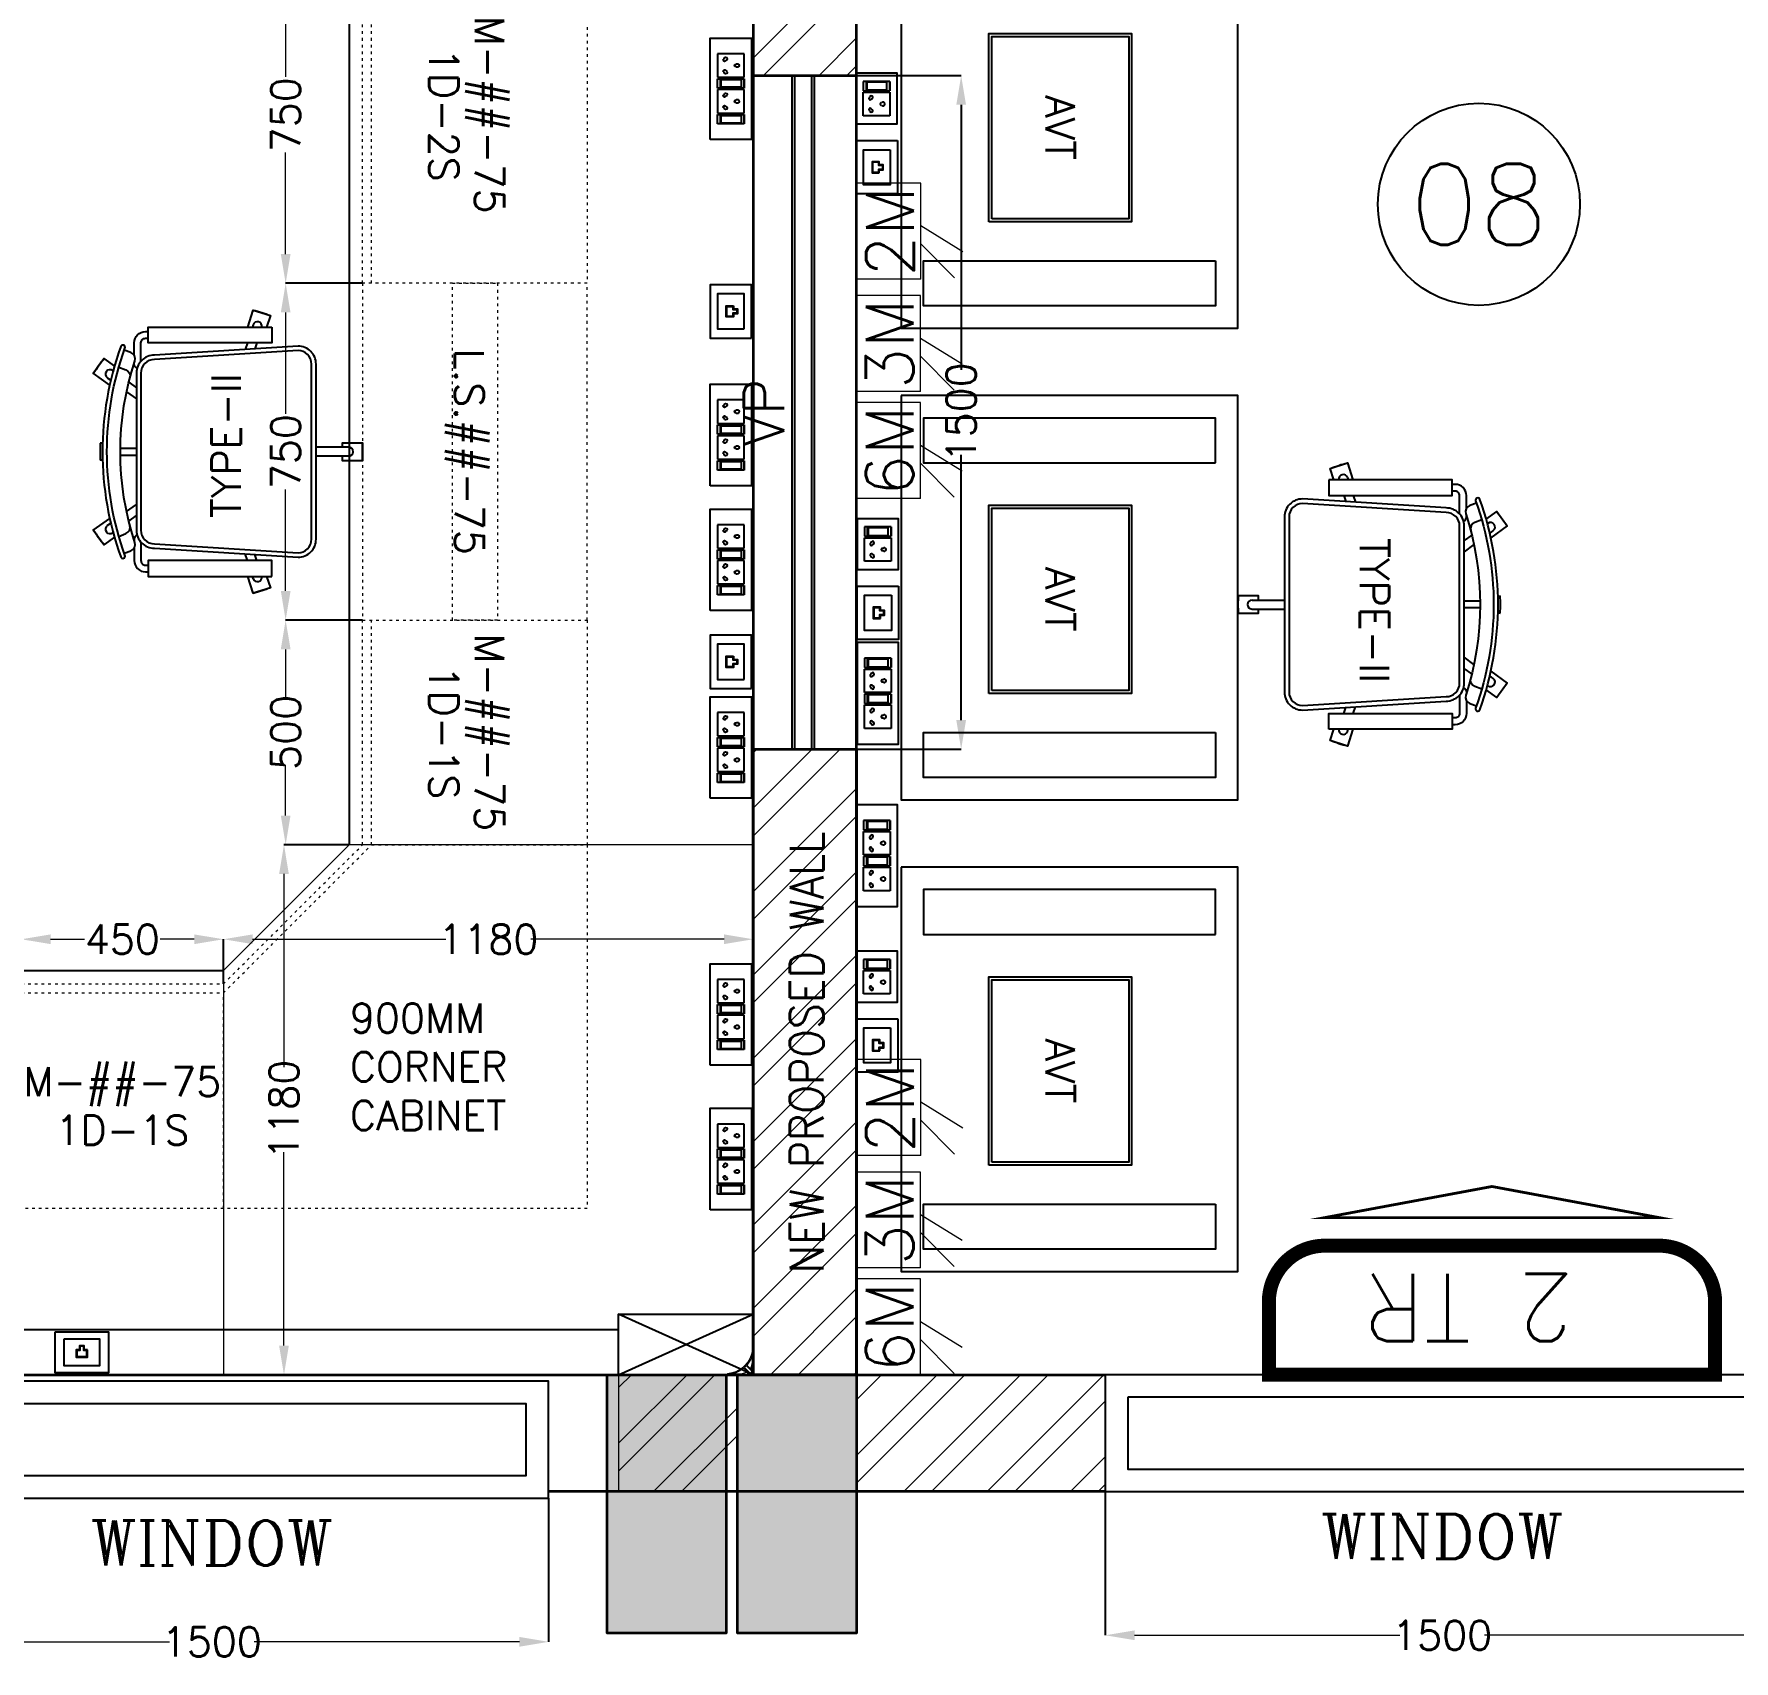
# Model space of a CAD drawing. Extents: x -52083 to 49512, y -145230 to 20224.
# Drawn here: x -41217 to -37431, y -20365 to -16743 of the extents above; entities that cross this region are included whole.
import ezdxf
from ezdxf.enums import TextEntityAlignment as Align

# ---------------------------------------------------------------- set-up
doc = ezdxf.new("R2010")
doc.units = 0
doc.header["$LTSCALE"] = 0.5
doc.header["$MEASUREMENT"] = 0
doc.header["$PDMODE"] = 32
doc.linetypes.add('ACAD_ISO03W100', pattern=[30, 12, -18])
for name, color, linetype, lineweight in [('0-1 AC UNIT', 8, 'Continuous', 25), ('3M Switch Board', 76, 'Continuous', 5), ('Ahlada Coving', 3, 'Continuous', 5), ('COL', 1, 'Continuous', 35), ('DIM', 3, 'Continuous', 5), ('Hatch-1', 8, 'Continuous', 5), ('New Wall', 5, 'Continuous', 35), ('Sa-Block Text', 7, 'Continuous', 18), ('wall-1', 7, 'Continuous', 35)]:
    doc.layers.add(name, color=color, linetype=linetype, lineweight=lineweight)
for name, color, linetype in [('GC-2', 22, 'Continuous'), ('GF-1', 21, 'Continuous'), ('LABOFAB', 7, 'Continuous'), ('PDF_Text', 5, 'Continuous'), ('SA-3MRP', 1, 'Continuous'), ('SA-6MRP', 1, 'Continuous'), ('SA-6MUP', 223, 'Continuous'), ('SA-FUR', 3, 'Continuous'), ('SA-Granite', 3, 'Continuous'), ('SA-Lan', 3, 'Continuous'), ('View Panle', 6, 'Continuous')]:
    doc.layers.add(name, color=color, linetype=linetype)
doc.styles.add('ARIAL', font='romans.shx', dxfattribs={"height": 2.5})
doc.styles.add('RomanS', font='romans.shx')
doc.styles.get("Standard").update_dxf_attribs({"font": 'romans.shx'})
doc.dimstyles.new('Sa-dim', dxfattribs={"dimtxt": 65, "dimasz": 65, "dimexe": 0, "dimexo": 0, "dimtad": 0, "dimdec": 0, "dimdsep": 46, "dimtxsty": 'Standard', "dimcen": 0, "dimclrd": 256, "dimclre": 7, "dimclrt": 1, "dimadec": 0, "dimazin": 0, "dimtfac": 1, "dimtdec": 0, "dimtmove": 0, "dimatfit": 3, "dimfxl": 1, "dimlwd": -1, "dimarcsym": 0})
pattern_1 = [(45, (5394.74, 2e-13), (-92.80777, 92.80777), []), (45, (5456.61, 2e-13), (-92.80777, 92.80777), [])]

# ---------------------------------------------------------------- blocks, each defined once
blk = doc.blocks.new('*U109')
at = {"color": 5}
blk.add_wipeout([(50, 400), (50, 240), (1450, 240), (1450, 400)], dxfattribs=at)
blk.add_wipeout([(0, 450), (0, 190), (1500, 190), (1500, 450)], dxfattribs=at)
for points in [[(0, 450), (0, 190), (1500, 190), (1500, 450)], [(50, 400), (50, 240), (1450, 240), (1450, 400)]]:
    blk.add_lwpolyline(points, close=True, dxfattribs=at)
blk = doc.blocks.new('*D411')
at = {"layer": 'Defpoints', "color": 0, "transparency": 16777216}
for p in [(-38831.5, -19988.3), (-37331.5, -19988.3), (-37331.5, -20308.2)]:
    blk.add_point(p, dxfattribs=at)
at = {"layer": 'DIM', "color": 7, "lineweight": -2, "transparency": 16777216}
for p, q in [((-38831.5, -19988.3), (-38831.5, -20308.2)), ((-37331.5, -19988.3), (-37331.5, -20308.2))]:
    blk.add_line(p, q, dxfattribs=at)
at = {"layer": 'DIM', "transparency": 16777216}
for p, q in [((-38766.5, -20308.2), (-38176, -20308.2)), ((-37396.5, -20308.2), (-37987, -20308.2))]:
    blk.add_line(p, q, dxfattribs=at)
for points in [[(-38766.5, -20297.4), (-38766.5, -20319), (-38831.5, -20308.2)], [(-37396.5, -20297.4), (-37396.5, -20319), (-37331.5, -20308.2)]]:
    blk.add_solid(points, dxfattribs=at)
at = {"layer": 'DIM', "color": 1, "transparency": 16777216, "insert": (-38081.5, -20308.2), "char_height": 65, "attachment_point": 5}
blk.add_mtext('1500', dxfattribs=at)
blk = doc.blocks.new('*D422')
at = {"layer": 'Defpoints', "color": 0, "transparency": 16777216}
for p in [(-41571.3, -20002.8), (-40071.3, -20002.8), (-40071.3, -20322.8)]:
    blk.add_point(p, dxfattribs=at)
at = {"layer": 'DIM', "color": 7, "lineweight": -2, "transparency": 16777216}
for p, q in [((-41571.3, -20002.8), (-41571.3, -20322.8)), ((-40071.3, -20002.8), (-40071.3, -20322.8))]:
    blk.add_line(p, q, dxfattribs=at)
at = {"layer": 'DIM', "transparency": 16777216}
for p, q in [((-41506.3, -20322.8), (-40915.8, -20322.8)), ((-40136.3, -20322.8), (-40726.8, -20322.8))]:
    blk.add_line(p, q, dxfattribs=at)
for points in [[(-41506.3, -20311.9), (-41506.3, -20333.6), (-41571.3, -20322.8)], [(-40136.3, -20311.9), (-40136.3, -20333.6), (-40071.3, -20322.8)]]:
    blk.add_solid(points, dxfattribs=at)
at = {"layer": 'DIM', "color": 1, "transparency": 16777216, "insert": (-40821.3, -20322.8), "char_height": 65, "attachment_point": 5}
blk.add_mtext('1500', dxfattribs=at)
blk = doc.blocks.new('A010004 Mezz.F. Layout Plan$0$b & c')
at = {"layer": 'Ahlada Coving', "color": 3}
for p, q in [((-4.1, 40.9), (-5.7, 42.5)), ((-2.7, 7.8), (-3.7, 7.8)), ((-3.7, 7.8), (-2.7, 6)), ((4.9, 15.3), (-2.7, 7.8)), ((-2.7, 6), (5.7, 14.4)), ((8.7, 11.4), (0.3, 3)), ((0.3, 3), (2.1, 2)), ((2.1, 3), (9.7, 10.6)), ((2.1, 2), (2.1, 3)), ((36.9, 0), (35.3, 1.6))]:
    blk.add_line(p, q, dxfattribs=at)
blk.add_lwpolyline([(-5.7, 30.7), (-5.7, 5.7), (0, 0), (25, 0), (22.8, 1.5), (13.2, 1.5), (3.6, 4.5), (3.6, 1.5), (0.6, 1.5), (-4.2, 6.3), (-4.2, 9.3), (-1.2, 9.3), (-4.2, 18.9), (-4.2, 28.4), (-5.7, 30.7)], dxfattribs=at)
for radius, start, end in [(44, 181.9548, 220.5976), (42.5, 184.1661, 265.906), (44, 222.2286, 227.7746), (44, 229.4056, 268.1119)]:
    blk.add_arc((38.3, 44), radius, start, end, dxfattribs=at)
blk = doc.blocks.new('A$C34123dda')
at = {"layer": 'LABOFAB', "color": 230, "linetype": 'ACAD_ISO03W100', "lineweight": 13}
blk.add_line((-280, 310), (30, 0), dxfattribs=at)
at = {"layer": 'LABOFAB', "color": 96, "lineweight": 13, "true_color": 0x008500}
blk.add_lwpolyline([(900, 1180), (900, 1180), (900, 1180), (900, 0), (0, 0), (-280, 280), (-280, 1180)], close=True, dxfattribs=at)
at = {"layer": 'LABOFAB', "color": 230, "linetype": 'ACAD_ISO03W100', "lineweight": 13}
blk.add_lwpolyline([(50, 0), (530, 0), (530, 810), (-280, 810), (-280, 330)], close=True, dxfattribs=at)
blk = doc.blocks.new('A$Ca55ee631')
at = {"layer": 'SA-FUR', "color": 1}
for p, q in [((0, 0), (135, 300)), ((0, 300), (135, 0))]:
    blk.add_line(p, q, dxfattribs=at)
blk.add_lwpolyline([(0, 0), (135, 0), (135, 300), (0, 300)], close=True, dxfattribs=at)
blk = doc.blocks.new('*U102')
at = {"layer": 'SA-FUR', "color": 230, "linetype": 'ACAD_ISO03W100', "lineweight": 13}
blk.add_line((450, 20), (0, 20), dxfattribs=at)
blk.add_lwpolyline([(0, 500), (450, 500), (450, 0), (0, 0)], close=True, dxfattribs=at)
at = {"layer": 'SA-FUR', "color": 7}
for tag, p in [('TAG-2', (225, 357.8)), ('TAG', (225, 250))]:
    blk.add_attdef(tag, text='', height=65, rotation=180, dxfattribs=at).set_placement(p, align=Align.CENTER)
blk = doc.blocks.new('*U93')
at = {"layer": 'SA-FUR', "color": 230, "linetype": 'ACAD_ISO03W100', "lineweight": 13}
blk.add_line((500, 20), (0, 20), dxfattribs=at)
blk.add_lwpolyline([(0, 500), (500, 500), (500, 0), (0, 0)], close=True, dxfattribs=at)
at = {"layer": 'SA-FUR', "color": 7}
for tag, p in [('TAG', (250, 250)), ('TAG-2', (250, 148.4))]:
    blk.add_attdef(tag, text='', height=65, dxfattribs=at).set_placement(p, align=Align.CENTER)
blk = doc.blocks.new('*D555')
at = {"layer": 'Defpoints', "color": 0, "transparency": 16777216}
for p in [(-40795.4, -18758.7), (-41245.4, -18858.3), (-40795.4, -18858.3)]:
    blk.add_point(p, dxfattribs=at)
at = {"layer": 'DIM', "color": 7, "lineweight": -2, "transparency": 16777216}
for p, q in [((-41245.4, -18858.3), (-41245.4, -18758.7)), ((-40795.4, -18858.3), (-40795.4, -18758.7))]:
    blk.add_line(p, q, dxfattribs=at)
at = {"layer": 'DIM', "transparency": 16777216}
for p, q in [((-41180.4, -18758.7), (-41104.6, -18758.7)), ((-40860.4, -18758.7), (-40936.2, -18758.7))]:
    blk.add_line(p, q, dxfattribs=at)
for points in [[(-41180.4, -18747.9), (-41180.4, -18769.5), (-41245.4, -18758.7)], [(-40860.4, -18747.9), (-40860.4, -18769.5), (-40795.4, -18758.7)]]:
    blk.add_solid(points, dxfattribs=at)
at = {"layer": 'DIM', "color": 1, "transparency": 16777216, "insert": (-41020.4, -18758.7), "char_height": 65, "attachment_point": 5}
blk.add_mtext('450', dxfattribs=at)
blk = doc.blocks.new('*D556')
at = {"layer": 'Defpoints', "color": 0, "transparency": 16777216}
for p in [(-40795.4, -18758.7), (-40795.4, -18833.2), (-39615.4, -18833.2)]:
    blk.add_point(p, dxfattribs=at)
at = {"layer": 'DIM', "color": 7, "lineweight": -2, "transparency": 16777216}
for p, q in [((-40795.4, -18833.2), (-40795.4, -18758.7)), ((-39615.4, -18833.2), (-39615.4, -18758.7))]:
    blk.add_line(p, q, dxfattribs=at)
at = {"layer": 'DIM', "transparency": 16777216}
for p, q in [((-40730.4, -18758.7), (-40299.9, -18758.7)), ((-39680.4, -18758.7), (-40110.9, -18758.7))]:
    blk.add_line(p, q, dxfattribs=at)
for points in [[(-40730.4, -18747.9), (-40730.4, -18769.5), (-40795.4, -18758.7)], [(-39680.4, -18747.9), (-39680.4, -18769.5), (-39615.4, -18758.7)]]:
    blk.add_solid(points, dxfattribs=at)
at = {"layer": 'DIM', "color": 1, "transparency": 16777216, "insert": (-40205.4, -18758.7), "char_height": 65, "attachment_point": 5}
blk.add_mtext('1180', dxfattribs=at)
blk = doc.blocks.new('*D557')
at = {"layer": 'Defpoints', "color": 0, "transparency": 16777216}
for p in [(-40515.4, -18548.3), (-40660.5, -19728.3), (-40515.4, -19728.3)]:
    blk.add_point(p, dxfattribs=at)
at = {"layer": 'DIM', "color": 7, "lineweight": -2, "transparency": 16777216}
for p, q in [((-40515.4, -18548.3), (-40660.5, -18548.3)), ((-40515.4, -19728.3), (-40660.5, -19728.3))]:
    blk.add_line(p, q, dxfattribs=at)
at = {"layer": 'DIM', "transparency": 16777216}
for p, q in [((-40660.5, -18613.3), (-40660.5, -19043.8)), ((-40660.5, -19663.3), (-40660.5, -19232.8))]:
    blk.add_line(p, q, dxfattribs=at)
for points in [[(-40671.4, -18613.3), (-40649.7, -18613.3), (-40660.5, -18548.3)], [(-40671.4, -19663.3), (-40649.7, -19663.3), (-40660.5, -19728.3)]]:
    blk.add_solid(points, dxfattribs=at)
at = {"layer": 'DIM', "color": 1, "transparency": 16777216, "insert": (-40660.5, -19138.3), "char_height": 65, "attachment_point": 5, "rotation": 90}
blk.add_mtext('1180', dxfattribs=at)
blk = doc.blocks.new('*D558')
at = {"layer": 'Defpoints', "color": 0, "transparency": 16777216}
for p in [(-40656.8, -18048.3), (-40485.4, -18048.3), (-40515.4, -18548.3)]:
    blk.add_point(p, dxfattribs=at)
at = {"layer": 'DIM', "color": 7, "lineweight": -2, "transparency": 16777216}
for p, q in [((-40485.4, -18048.3), (-40656.8, -18048.3)), ((-40515.4, -18548.3), (-40656.8, -18548.3))]:
    blk.add_line(p, q, dxfattribs=at)
at = {"layer": 'DIM', "transparency": 16777216}
for p, q in [((-40656.8, -18113.3), (-40656.8, -18226)), ((-40656.8, -18483.3), (-40656.8, -18370.6))]:
    blk.add_line(p, q, dxfattribs=at)
for points in [[(-40667.6, -18113.3), (-40645.9, -18113.3), (-40656.8, -18048.3)], [(-40667.6, -18483.3), (-40645.9, -18483.3), (-40656.8, -18548.3)]]:
    blk.add_solid(points, dxfattribs=at)
at = {"layer": 'DIM', "color": 1, "transparency": 16777216, "insert": (-40656.8, -18298.3), "char_height": 65, "attachment_point": 5, "rotation": 90}
blk.add_mtext('500', dxfattribs=at)
blk = doc.blocks.new('*D559')
at = {"layer": 'Defpoints', "color": 0, "transparency": 16777216}
for p in [(-40656.8, -17298.3), (-40485.4, -17298.3), (-40485.4, -18048.3)]:
    blk.add_point(p, dxfattribs=at)
at = {"layer": 'DIM', "color": 7, "lineweight": -2, "transparency": 16777216}
for p, q in [((-40485.4, -17298.3), (-40656.8, -17298.3)), ((-40485.4, -18048.3), (-40656.8, -18048.3))]:
    blk.add_line(p, q, dxfattribs=at)
at = {"layer": 'DIM', "transparency": 16777216}
for p, q in [((-40656.8, -17363.3), (-40656.8, -17589.1)), ((-40656.8, -17983.3), (-40656.8, -17757.5))]:
    blk.add_line(p, q, dxfattribs=at)
for points in [[(-40667.6, -17363.3), (-40645.9, -17363.3), (-40656.8, -17298.3)], [(-40667.6, -17983.3), (-40645.9, -17983.3), (-40656.8, -18048.3)]]:
    blk.add_solid(points, dxfattribs=at)
at = {"layer": 'DIM', "color": 1, "transparency": 16777216, "insert": (-40656.8, -17673.3), "char_height": 65, "attachment_point": 5, "rotation": 90}
blk.add_mtext('750', dxfattribs=at)
blk = doc.blocks.new('*D560')
at = {"layer": 'Defpoints', "color": 0, "transparency": 16777216}
for p in [(-40656.8, -16548.3), (-40485.4, -16548.3), (-40485.4, -17298.3)]:
    blk.add_point(p, dxfattribs=at)
at = {"layer": 'DIM', "color": 7, "lineweight": -2, "transparency": 16777216}
for p, q in [((-40485.4, -16548.3), (-40656.8, -16548.3)), ((-40485.4, -17298.3), (-40656.8, -17298.3))]:
    blk.add_line(p, q, dxfattribs=at)
at = {"layer": 'DIM', "transparency": 16777216}
for p, q in [((-40656.8, -16613.3), (-40656.8, -16839.1)), ((-40656.8, -17233.3), (-40656.8, -17007.5))]:
    blk.add_line(p, q, dxfattribs=at)
for points in [[(-40667.6, -16613.3), (-40645.9, -16613.3), (-40656.8, -16548.3)], [(-40667.6, -17233.3), (-40645.9, -17233.3), (-40656.8, -17298.3)]]:
    blk.add_solid(points, dxfattribs=at)
at = {"layer": 'DIM', "color": 1, "transparency": 16777216, "insert": (-40656.8, -16923.3), "char_height": 65, "attachment_point": 5, "rotation": 90}
blk.add_mtext('750', dxfattribs=at)
blk = doc.blocks.new('PCH-7022')
at = {"layer": 'GC-2', "color": 30, "ltscale": 10}
for p, q in [((-180.7, 231.7), (-179.9, 230.6)), ((-164.5, 243.5), (-159, 235.9)), ((-18.7, 254.1), (-19.1, 259.1)), ((18.7, 254.1), (19.1, 259.1)), ((164.5, 243.5), (159, 235.9)), ((180.7, 231.7), (179.9, 230.6)), ((-154.6, 195.8), (-142.2, 178.7)), ((-133.4, 200.6), (-117.5, 178.7)), ((-7.5, 214.3), (-7.5, 178.7)), ((7.5, 214.3), (7.5, 178.7)), ((133.4, 200.6), (117.5, 178.7)), ((154.6, 195.8), (142.2, 178.7)), ((-242.5, -68.3), (-227.6, -63.4)), ((242.5, -68.3), (227.6, -63.4)), ((-282.4, -81.2), (-277.5, -79.7)), ((-242.5, -89.3), (-229, -84.9)), ((242.5, -89.3), (229, -84.9)), ((282.4, -81.2), (277.5, -79.7)), ((-10, -293.7), (-10, -221.3)), ((10, -293.7), (10, -221.3))]:
    blk.add_line(p, q, dxfattribs=at)
for points in [[(-190.2, 227.7), (-207.2, 251.2), (-174.8, 274.7), (-148.4, 238.3)], [(148.4, 238.3), (174.8, 274.7), (207.2, 251.2), (190.2, 227.7)], [(-277.5, -111.2), (-302.9, -119.5), (-315.3, -81.4), (-277.5, -69.1)], [(277.5, -69.1), (315.3, -81.4), (302.9, -119.5), (277.5, -111.2)], [(10, -280), (20, -280), (20, -325), (-20, -325), (-20, -280), (-10, -280)]]:
    blk.add_lwpolyline(points, dxfattribs=at)
for points in [[(-234.1, 213.6), (-234.1, 213.6, 0.416344), (-237.1, 207.2, 0.412086), (-230.7, 204.2), (-230.7, 204.2, -0.174031), (230.7, 204.2), (230.7, 204.2, 0.412086), (237.1, 207.2), (237.1, 207.2, 0.416344), (234.1, 213.6), (234.1, 213.6, 0.174031)], [(-195, -221.3), (195, -221.3, 0.414214), (235, -181.3), (215, 138.7, 0.414214), (175, 178.7), (-175, 178.7, 0.414214), (-215, 138.7), (-235, -181.3, 0.414214)], [(-195, -211.3), (195, -211.3, 0.414214), (225, -181.3), (205, 138.7, 0.414214), (175, 168.7), (-175, 168.7, 0.414214), (-205, 138.7), (-225, -181.3, 0.414214)]]:
    blk.add_lwpolyline(points, format="xyb", close=True, dxfattribs=at)
for points in [[(19.1, 259.1, 0.013665), (-19.1, 259.1)], [(-225.9, 205.9), (-220.6, 191.5, 0.403288), (-201.9, 182.4), (-201.9, 182.4, -0.158526), (201.9, 182.4), (201.9, 182.4, 0.403288), (220.6, 191.5), (225.9, 205.9)], [(-193.1, 216.5, 0.029136), (-192.6, 216.6)], [(-188.5, 217.8), (-182.3, 202.3, 0.378791), (-164.6, 193.3)], [(188.5, 217.8), (182.3, 202.3), (182.3, 202.3, -0.378791), (164.6, 193.3)], [(192.6, 216.6, 0.029136), (193.1, 216.5, 0.029136)], [(-214.2, 183.7), (-242.5, 183.7, 0.414214), (-267.5, 158.7), (-267.5, 152.3)], [(-201.5, 168.7), (-242.5, 168.7, 0.414214), (-252.5, 158.7), (-252.5, 152.3)], [(-185.7, 177.3, 0.311343), (-195, 183.7), (-197.6, 183.7)], [(185.7, 177.3, -0.311343), (195, 183.7), (197.6, 183.7)], [(201.5, 168.7), (242.5, 168.7, -0.414214), (252.5, 158.7), (252.5, 152.3)], [(214.2, 183.7), (242.5, 183.7, -0.414214), (267.5, 158.7), (267.5, 152.3)]]:
    blk.add_lwpolyline(points, format="xyb", dxfattribs=at)
for points in [[(-237.1, 207.2), (-237.1, 207.2)], [(-277.5, -122.7), (-242.5, -122.7), (-242.5, 152.3), (-277.5, 152.3)], [(277.5, -122.7), (242.5, -122.7), (242.5, 152.3), (277.5, 152.3)]]:
    blk.add_lwpolyline(points, close=True, dxfattribs=at)
for centre, radius, start, end in [((0, 0), 325, 122.4719, 129.5281), ((0, 0), 325, 50.4719, 57.5281), ((-172.6, 237.6), 10, 36, 216), ((172.6, 237.6), 10, 324, 144), ((0, 0), 325, 194.4719, 201.5281), ((-279.3, -90.7), 10, 108, 280.2877), ((279.3, -90.7), 10, 259.7123, 72), ((0, 0), 325, 338.4719, 345.5281), ((0, -293.7), 10, 180, 0), ((0, 0), 325, 266.4719, 273.5281)]:
    blk.add_arc(centre, radius, start, end, dxfattribs=at)
at = {"layer": 'PDF_Text', "insert": (13.6, -21), "char_height": 65, "width": 310.353, "attachment_point": 5}
blk.add_mtext('{\\C1;TYPE-II}', dxfattribs=at)
blk = doc.blocks.new('A$C054a1436')
at = {"color": 1}
blk.add_circle((225, 225), 225, dxfattribs=at)
blk.add_attdef('T1', text='', height=180).set_placement((225, 225), align=Align.MIDDLE_CENTER)
blk = doc.blocks.new('vp')
at = {"layer": 'View Panle'}
blk.add_lwpolyline([(-750, 0), (750, 0), (750, 50), (-750, 50), (-750, 0), (-750, 6), (750, 6), (750, 44), (-750, 44)], dxfattribs=at)
at = {"layer": 'View Panle', "color": 7, "style": 'RomanS'}
blk.add_text('VP', height=90, rotation=359.9977, dxfattribs=at).set_placement((-75.1, 67.2))
blk = doc.blocks.new('*D712')
at = {"color": 7, "lineweight": -2, "transparency": 16777216}
for p, q in [((-39385.5, -16835.8), (-39152.5, -16835.8)), ((-39385.5, -18335.8), (-39152.5, -18335.8))]:
    blk.add_line(p, q, dxfattribs=at)
at = {"transparency": 16777216}
for p, q in [((-39152.5, -16900.8), (-39152.5, -17491.3)), ((-39152.5, -18270.8), (-39152.5, -17680.3))]:
    blk.add_line(p, q, dxfattribs=at)
for points in [[(-39163.3, -16900.8), (-39141.7, -16900.8), (-39152.5, -16835.8)], [(-39163.3, -18270.8), (-39141.7, -18270.8), (-39152.5, -18335.8)]]:
    blk.add_solid(points, dxfattribs=at)
at = {"layer": 'Defpoints', "color": 0, "transparency": 16777216}
for p in [(-39385.5, -16835.8), (-39385.5, -18335.8), (-39152.5, -18335.8)]:
    blk.add_point(p, dxfattribs=at)
at = {"color": 1, "transparency": 16777216, "insert": (-39152.5, -17585.8), "char_height": 65, "attachment_point": 5, "rotation": 90}
blk.add_mtext('1500', dxfattribs=at)
blk = doc.blocks.new('*U683')
at = {"layer": '0-1 AC UNIT', "color": 3, "const_width": 31.2}
blk.add_lwpolyline([(-272.5, -287.5), (471.2, -287.5, 0.414214), (596.2, -162.5), (596.2, 0), (-397.5, 0), (-397.5, -162.5, 0.414214)], format="xyb", close=True, dxfattribs=at)
at = {"layer": '0-1 AC UNIT', "color": 3, "const_width": 6.25}
blk.add_lwpolyline([(471.2, -350), (99.4, -419.2), (-272.5, -350), (471.2, -350)], dxfattribs=at)
blk = doc.blocks.new('900 x 750 avt')
at = {"color": 30}
for points in [[(663.2, 195.3), (244.3, 195.3), (244.3, 513.2), (663.2, 513.2)], [(656.8, 201.6), (250.6, 201.6), (250.6, 506.8), (656.8, 506.8)]]:
    blk.add_lwpolyline(points, close=True, dxfattribs=at)
at = {"layer": 'SA-Granite', "color": 30}
for points in [[(0, 0), (900, 0), (900, 750), (0, 750)], [(150, 700), (50, 700), (50, 50), (150, 50)], [(750, 700), (850, 700), (850, 50), (750, 50)]]:
    blk.add_lwpolyline(points, close=True, dxfattribs=at)
at = {"insert": (453.7, 354.2), "char_height": 65, "width": 175.432, "attachment_point": 5}
blk.add_mtext('{\\C7;AVT}', dxfattribs=at)
blk = doc.blocks.new('3M-RP')
for p, q in [((18.3, 75.8), (18.3, 16.2)), ((18.3, 75.8), (18.3, 16.2)), ((39.1, 75.8), (18.3, 75.8)), ((18.3, 75.8), (39.1, 75.8)), ((39.1, 16.2), (39.1, 75.8)), ((42.5, 75.8), (94.7, 75.8)), ((42.5, 16.2), (42.5, 75.8)), ((94.7, 75.8), (94.7, 16.2)), ((20.1, 69.3), (20.1, 22.7)), ((37.3, 69.3), (20.1, 69.3)), ((37.3, 22.7), (37.3, 69.3)), ((18.3, 16.2), (39.1, 16.2)), ((20.1, 24.8), (37.3, 24.8)), ((20.1, 22.7), (37.3, 22.7)), ((94.7, 16.2), (42.5, 16.2))]:
    blk.add_line(p, q)
blk.add_lwpolyline([(0, 0), (113, 0), (113, 92), (0, 92)], close=True)
for centre, radius, start, end in [((53.7, 34.4), 3.5, 5.2689, 272.51), ((68.6, 60.7), 4.06, 307.1584, 232.8416), ((68.6, 56.6), 2.59, 161.4031, 18.5969), ((83.5, 34.4), 3.5, 267.49, 174.7311), ((56.5, 32), 2.82, 202.6838, 75.0951), ((80.7, 32), 2.82, 104.9049, 337.3162)]:
    blk.add_arc(centre, radius, start, end)
at = {"layer": 'Sa-Block Text', "flags": 1}
for tag, p in [('LAB', (56.5, 92)), ('ITEM', (56.5, -35)), ('CATALOGUE', (87, -160))]:
    blk.add_attdef(tag, text='', height=65, dxfattribs=at).set_placement(p, align=Align.MIDDLE_CENTER)
blk = doc.blocks.new('*U684')
for p, q in [((-78.1, 29.8), (-78.1, -29.8)), ((-78.1, 29.8), (-78.1, -29.8)), ((-57.3, 29.8), (-78.1, 29.8)), ((-78.1, 29.8), (-57.3, 29.8)), ((-76.3, 23.3), (-76.3, -23.3)), ((-59.1, 23.3), (-76.3, 23.3)), ((-59.1, -23.3), (-59.1, 23.3)), ((-57.3, -29.8), (-57.3, 29.8)), ((-53.9, 29.8), (-1.7, 29.8)), ((-53.9, -29.8), (-53.9, 29.8)), ((-1.7, 29.8), (-1.7, -29.8)), ((1.7, 29.8), (1.7, -29.8)), ((1.7, 29.8), (1.7, -29.8)), ((22.5, 29.8), (1.7, 29.8)), ((1.7, 29.8), (22.5, 29.8)), ((3.5, 23.3), (3.5, -23.3)), ((20.7, 23.3), (3.5, 23.3)), ((20.7, -23.3), (20.7, 23.3)), ((22.5, -29.8), (22.5, 29.8)), ((25.9, -29.8), (25.9, 29.8)), ((25.9, 29.8), (78.1, 29.8)), ((78.1, 29.8), (78.1, -29.8)), ((-78.1, -29.8), (-57.3, -29.8)), ((-76.3, -21.2), (-59.1, -21.2)), ((-76.3, -23.3), (-59.1, -23.3)), ((-1.7, -29.8), (-53.9, -29.8)), ((1.7, -29.8), (22.5, -29.8)), ((3.5, -21.2), (20.7, -21.2)), ((3.5, -23.3), (20.7, -23.3)), ((78.1, -29.8), (25.9, -29.8))]:
    blk.add_line(p, q)
blk.add_lwpolyline([(-113, -46), (113, -46), (113, 46), (-113, 46)], close=True)
for centre, radius, start, end in [((-27.8, 14.7), 4.06, 307.1584, 232.8416), ((-27.8, 10.6), 2.59, 161.4031, 18.5969), ((52, 14.7), 4.06, 307.1584, 232.8416), ((52, 10.6), 2.59, 161.4031, 18.5969), ((-42.7, -11.6), 3.5, 5.2689, 272.51), ((-39.9, -14), 2.82, 202.6838, 75.0951), ((-15.7, -14), 2.82, 104.9049, 337.3162), ((-12.9, -11.6), 3.5, 267.49, 174.7311), ((37.1, -11.6), 3.5, 5.2689, 272.51), ((39.9, -14), 2.82, 202.6838, 75.0951), ((64.1, -14), 2.82, 104.9049, 337.3162), ((66.9, -11.6), 3.5, 267.49, 174.7311)]:
    blk.add_arc(centre, radius, start, end)
at = {"layer": 'Sa-Block Text', "flags": 1}
for tag, p in [('PROJECTNAME', (14.8, 619.1)), ('FLOOR', (14.8, 529.6)), ('LABNAME', (14.8, 420.1)), ('ITEMNO:', (14.8, 322.8))]:
    blk.add_attdef(tag, text='', height=65, dxfattribs=at).set_placement(p, align=Align.MIDDLE_CENTER)
at = {"layer": 'Sa-Block Text'}
blk.add_attdef('CATALOGUE', text='', height=65, dxfattribs=at).set_placement((14.8, 173.9), align=Align.MIDDLE_CENTER)
blk = doc.blocks.new('*U685')
for points in [[(-59.4, 46), (59.4, 46), (59.4, -46), (-59.4, -46)], [(-39.1, 29.8), (39.1, 29.8), (39.1, -29.8), (-39.1, -29.8)], [(12.4, 5.6), (5.4, 5.6), (5.4, 14.6), (-5.4, 14.6), (-5.4, 5.6), (-12.4, 5.6), (-12.4, -10.5), (12.4, -10.5)], [(11.1, 4.3), (4.1, 4.3), (4.1, 13.4), (-4.1, 13.4), (-4.1, 4.3), (-11.1, 4.3), (-11.1, -9.2), (11.1, -9.2)]]:
    blk.add_lwpolyline(points, close=True)
at = {"layer": 'Sa-Block Text', "flags": 1}
for tag, p in [('PROJECTNAME', (15.2, 670.6)), ('FLOOR', (15.2, 581.1)), ('LABNAME', (15.2, 471.6)), ('ITEMNO:', (15.2, 374.3))]:
    blk.add_attdef(tag, text='', height=65, dxfattribs=at).set_placement(p, align=Align.MIDDLE_CENTER)
at = {"layer": 'Sa-Block Text'}
blk.add_attdef('CATALOGUE', text='', height=65, dxfattribs=at).set_placement((15.2, 223), align=Align.MIDDLE_CENTER)
blk = doc.blocks.new('*U132')
for points in [[(-59.4, 46), (59.4, 46), (59.4, -46), (-59.4, -46)], [(-39.1, 29.8), (39.1, 29.8), (39.1, -29.8), (-39.1, -29.8)], [(12.4, 5.6), (5.4, 5.6), (5.4, 14.6), (-5.4, 14.6), (-5.4, 5.6), (-12.4, 5.6), (-12.4, -10.5), (12.4, -10.5)], [(11.1, 4.3), (4.1, 4.3), (4.1, 13.4), (-4.1, 13.4), (-4.1, 4.3), (-11.1, 4.3), (-11.1, -9.2), (11.1, -9.2)]]:
    blk.add_lwpolyline(points, close=True)
at = {"layer": 'Sa-Block Text', "flags": 1}
for tag, p in [('PROJECTNAME', (15.2, 670.6)), ('FLOOR', (15.2, 581.1)), ('LABNAME', (15.2, 471.6)), ('ITEMNO:', (15.2, 374.3))]:
    blk.add_attdef(tag, text='', height=65, dxfattribs=at).set_placement(p, align=Align.MIDDLE_CENTER)
at = {"layer": 'Sa-Block Text'}
blk.add_attdef('CATALOGUE', text='', height=65, dxfattribs=at).set_placement((15.2, 223), align=Align.MIDDLE_CENTER)
blk = doc.blocks.new('*U131')
at = {"ltscale": 300}
for p, q in [((-78.1, 29.8), (-78.1, -29.8)), ((-78.1, 29.8), (-78.1, -29.8)), ((-57.3, 29.8), (-78.1, 29.8)), ((-78.1, 29.8), (-57.3, 29.8)), ((-76.3, 23.3), (-76.3, -23.3)), ((-59.1, 23.3), (-76.3, 23.3)), ((-59.1, -23.3), (-59.1, 23.3)), ((-57.3, -29.8), (-57.3, 29.8)), ((-53.9, 29.8), (-1.7, 29.8)), ((-53.9, -29.8), (-53.9, 29.8)), ((-1.7, 29.8), (-1.7, -29.8)), ((1.7, 29.8), (1.7, -29.8)), ((1.7, 29.8), (1.7, -29.8)), ((22.5, 29.8), (1.7, 29.8)), ((1.7, 29.8), (22.5, 29.8)), ((3.5, 23.3), (3.5, -23.3)), ((20.7, 23.3), (3.5, 23.3)), ((20.7, -23.3), (20.7, 23.3)), ((22.5, -29.8), (22.5, 29.8)), ((25.9, -29.8), (25.9, 29.8)), ((25.9, 29.8), (78.1, 29.8)), ((78.1, 29.8), (78.1, -29.8)), ((-78.1, -29.8), (-57.3, -29.8)), ((-76.3, -21.2), (-59.1, -21.2)), ((-76.3, -23.3), (-59.1, -23.3)), ((-1.7, -29.8), (-53.9, -29.8)), ((1.7, -29.8), (22.5, -29.8)), ((3.5, -21.2), (20.7, -21.2)), ((3.5, -23.3), (20.7, -23.3)), ((78.1, -29.8), (25.9, -29.8))]:
    blk.add_line(p, q, dxfattribs=at)
blk.add_lwpolyline([(-113, -46), (113, -46), (113, 46), (-113, 46)], close=True, dxfattribs=at)
for centre, radius, start, end in [((-27.8, 14.7), 4.06, 307.1584, 232.8416), ((-27.8, 10.6), 2.59, 161.4031, 18.5969), ((52, 14.7), 4.06, 307.1584, 232.8416), ((52, 10.6), 2.59, 161.4031, 18.5969), ((-42.7, -11.6), 3.5, 5.2689, 272.51), ((-39.9, -14), 2.82, 202.6838, 75.0951), ((-15.7, -14), 2.82, 104.9049, 337.3162), ((-12.9, -11.6), 3.5, 267.49, 174.7311), ((37.1, -11.6), 3.5, 5.2689, 272.51), ((39.9, -14), 2.82, 202.6838, 75.0951), ((64.1, -14), 2.82, 104.9049, 337.3162), ((66.9, -11.6), 3.5, 267.49, 174.7311)]:
    blk.add_arc(centre, radius, start, end, dxfattribs=at)
at = {"layer": 'Sa-Block Text', "flags": 1}
for tag, p in [('PROJECTNAME', (102.4, 776)), ('FLOOR', (102.4, 686.5)), ('LABNAME', (102.4, 577)), ('ITEMNO:', (102.4, 479.7))]:
    blk.add_attdef(tag, text='', height=65, dxfattribs=at).set_placement(p, align=Align.MIDDLE_CENTER)
at = {"layer": 'Sa-Block Text'}
blk.add_attdef('CATALOGUE', text='', height=65, dxfattribs=at).set_placement((102.4, 360.5), align=Align.MIDDLE_CENTER)
blk = doc.blocks.new('*U91')
at = {"layer": 'SA-FUR', "color": 230, "linetype": 'ACAD_ISO03W100', "lineweight": 13}
blk.add_line((750, 20), (0, 20), dxfattribs=at)
blk.add_lwpolyline([(0, 500), (750, 500), (750, 0), (0, 0)], close=True, dxfattribs=at)
at = {"layer": 'SA-FUR', "color": 7}
for tag, p in [('TAG', (375, 250)), ('TAG-2', (375, 148.4))]:
    blk.add_attdef(tag, text='', height=65, dxfattribs=at).set_placement(p, align=Align.CENTER)
blk = doc.blocks.new('*U100')
at = {"layer": 'SA-FUR', "color": 230, "linetype": 'ACAD_ISO03W100', "lineweight": 13}
for points in [[(750, 500), (0, 500), (0, 0), (750, 0)], [(750, 200), (0, 200), (0, 300), (750, 300)]]:
    blk.add_lwpolyline(points, close=True, dxfattribs=at)
at = {"layer": 'SA-FUR', "color": 7}
blk.add_attdef('TAG-2', text='', height=65, rotation=180, dxfattribs=at).set_placement((375, 295), align=Align.CENTER)
blk = doc.blocks.new('*U130')
for p, q in [((-78.1, 29.8), (-78.1, -29.8)), ((-78.1, 29.8), (-78.1, -29.8)), ((-57.3, 29.8), (-78.1, 29.8)), ((-78.1, 29.8), (-57.3, 29.8)), ((-76.3, 23.3), (-76.3, -23.3)), ((-59.1, 23.3), (-76.3, 23.3)), ((-59.1, -23.3), (-59.1, 23.3)), ((-57.3, -29.8), (-57.3, 29.8)), ((-53.9, 29.8), (-1.7, 29.8)), ((-53.9, -29.8), (-53.9, 29.8)), ((-1.7, 29.8), (-1.7, -29.8)), ((1.7, 29.8), (1.7, -29.8)), ((1.7, 29.8), (1.7, -29.8)), ((22.5, 29.8), (1.7, 29.8)), ((1.7, 29.8), (22.5, 29.8)), ((3.5, 23.3), (3.5, -23.3)), ((20.7, 23.3), (3.5, 23.3)), ((20.7, -23.3), (20.7, 23.3)), ((22.5, -29.8), (22.5, 29.8)), ((25.9, -29.8), (25.9, 29.8)), ((25.9, 29.8), (78.1, 29.8)), ((78.1, 29.8), (78.1, -29.8)), ((-78.1, -29.8), (-57.3, -29.8)), ((-76.3, -21.2), (-59.1, -21.2)), ((-76.3, -23.3), (-59.1, -23.3)), ((-1.7, -29.8), (-53.9, -29.8)), ((1.7, -29.8), (22.5, -29.8)), ((3.5, -21.2), (20.7, -21.2)), ((3.5, -23.3), (20.7, -23.3)), ((78.1, -29.8), (25.9, -29.8))]:
    blk.add_line(p, q)
blk.add_lwpolyline([(-113, -46), (113, -46), (113, 46), (-113, 46)], close=True)
for centre, radius, start, end in [((-27.8, 14.7), 4.06, 307.1584, 232.8416), ((-27.8, 10.6), 2.59, 161.4031, 18.5969), ((52, 14.7), 4.06, 307.1584, 232.8416), ((52, 10.6), 2.59, 161.4031, 18.5969), ((-42.7, -11.6), 3.5, 5.2689, 272.51), ((-39.9, -14), 2.82, 202.6838, 75.0951), ((-15.7, -14), 2.82, 104.9049, 337.3162), ((-12.9, -11.6), 3.5, 267.49, 174.7311), ((37.1, -11.6), 3.5, 5.2689, 272.51), ((39.9, -14), 2.82, 202.6838, 75.0951), ((64.1, -14), 2.82, 104.9049, 337.3162), ((66.9, -11.6), 3.5, 267.49, 174.7311)]:
    blk.add_arc(centre, radius, start, end)
at = {"layer": 'Sa-Block Text', "flags": 1}
for tag, p in [('PROJECTNAME', (14.8, 619.1)), ('FLOOR', (14.8, 529.6)), ('LABNAME', (14.8, 420.1)), ('ITEMNO:', (14.8, 322.8))]:
    blk.add_attdef(tag, text='', height=65, dxfattribs=at).set_placement(p, align=Align.MIDDLE_CENTER)
at = {"layer": 'Sa-Block Text'}
blk.add_attdef('CATALOGUE', text='', height=65, dxfattribs=at).set_placement((14.8, 173.9), align=Align.MIDDLE_CENTER)

msp = doc.modelspace()

# ---------------------------------------------------------------- hatches: boundary and pattern name
at = {"layer": 'COL'}
h = msp.add_hatch(color=256, dxfattribs=at)
h.dxf.hatch_style = 1
h.paths.add_polyline_path([(-39675.5, -19728.3), (-39940.5, -19728.3), (-39940.5, -20303.3), (-39675.5, -20303.3)])
h = msp.add_hatch(color=256, dxfattribs=at)
h.dxf.hatch_style = 1
h.paths.add_polyline_path([(-39385.5, -19728.3), (-39650.5, -19728.3), (-39650.5, -20303.3), (-39385.5, -20303.3)])
at = {"layer": 'Hatch-1'}
h = msp.add_hatch(dxfattribs=at)
h.set_pattern_fill('ANSI32,_O', color=256, scale=350)
h.set_pattern_definition(pattern_1)
h.paths.add_polyline_path([(-39385.5, -15443.3), (-39619.4, -15443.3), (-39619.4, -16835.8), (-39385.5, -16835.8)])
h = msp.add_hatch(dxfattribs=at)
h.set_pattern_fill('ANSI32,_O', color=256, scale=350)
h.set_pattern_definition(pattern_1)
h.paths.add_polyline_path([(-39615.5, -18335.8), (-39385.5, -18335.8), (-39385.5, -19728.3), (-39615.5, -19728.3)])
h = msp.add_hatch(dxfattribs=at)
h.set_pattern_fill('ANSI32,_O', color=256, scale=350)
h.set_pattern_definition(pattern_1)
h.paths.add_polyline_path([(-39914.5, -19728.3), (-39650.5, -19728.3), (-39650.5, -19988.3), (-39914.5, -19988.3)])

# ---------------------------------------------------------------- linework, layer by layer
for p, q in [((-39389.4, -16835.8, 2637.8), (-39615.5, -16835.8, 2637.8)), ((-39389.4, -18335.8, 2637.8), (-39619.4, -18335.8, 2637.8))]:
    msp.add_line(p, q)
at = {"layer": '3M Switch Board', "color": 84}
for p, q in [((-39242.6, -17075.6, 2637.8), (-39384.8, -17075.6, 2637.8)), ((-39242.6, -17288.9, 2637.8), (-39242.6, -17075.6, 2637.8)), ((-39242.6, -17170, 2637.8), (-39149.1, -17227.3, 2637.8)), ((-39242.6, -17210.5, 2637.8), (-39167.2, -17285.9, 2637.8)), ((-39242.6, -17288.9, 2637.8), (-39384.8, -17288.9, 2637.8)), ((-39243.4, -17325.9, 2637.8), (-39385.5, -17325.9, 2637.8)), ((-39243.4, -17539.1, 2637.8), (-39243.4, -17325.9, 2637.8)), ((-39243.4, -17420.2, 2637.8), (-39149.9, -17477.5, 2637.8)), ((-39243.4, -17460.7, 2637.8), (-39168, -17536.1, 2637.8)), ((-39243.4, -17539.1, 2637.8), (-39385.5, -17539.1, 2637.8)), ((-39243.4, -17564, 2637.8), (-39385.5, -17564, 2637.8)), ((-39243.4, -17777.2, 2637.8), (-39243.4, -17564, 2637.8)), ((-39243.4, -17658.4, 2637.8), (-39149.9, -17715.7, 2637.8)), ((-39243.4, -17698.9, 2637.8), (-39168, -17774.2, 2637.8)), ((-39243.4, -17777.2, 2637.8), (-39385.5, -17777.2, 2637.8)), ((-39242.6, -19026.7, 2637.8), (-39384.8, -19026.7, 2637.8)), ((-39242.6, -19239.9, 2637.8), (-39242.6, -19026.7, 2637.8)), ((-39242.6, -19121, 2637.8), (-39149.1, -19178.4, 2637.8)), ((-39242.6, -19161.5, 2637.8), (-39167.2, -19236.9, 2637.8)), ((-39242.6, -19239.9, 2637.8), (-39384.8, -19239.9, 2637.8)), ((-39243.4, -19276.9, 2637.8), (-39385.5, -19276.9, 2637.8)), ((-39243.4, -19490.1, 2637.8), (-39243.4, -19276.9, 2637.8)), ((-39243.4, -19371.3, 2637.8), (-39149.9, -19428.6, 2637.8)), ((-39243.4, -19411.7, 2637.8), (-39168, -19487.1, 2637.8)), ((-39243.4, -19490.1, 2637.8), (-39385.5, -19490.1, 2637.8)), ((-39243.4, -19515, 2637.8), (-39385.5, -19515, 2637.8)), ((-39243.4, -19728.3, 2637.8), (-39243.4, -19515, 2637.8)), ((-39243.4, -19609.4, 2637.8), (-39149.9, -19666.7, 2637.8)), ((-39243.4, -19649.9, 2637.8), (-39168, -19725.3, 2637.8)), ((-39243.4, -19728.3, 2637.8), (-39385.5, -19728.3, 2637.8))]:
    msp.add_line(p, q, dxfattribs=at)
at = {"layer": 'COL', "elevation": 2637.8}
for points in [[(-39940.5, -19728.3), (-39675.5, -19728.3), (-39675.5, -20303.3), (-39940.5, -20303.3)], [(-39650.5, -19728.3), (-39385.5, -19728.3), (-39385.5, -20303.3), (-39650.5, -20303.3)]]:
    msp.add_lwpolyline(points, close=True, dxfattribs=at)
at = {"layer": 'Hatch-1', "elevation": 2637.8}
msp.add_lwpolyline([(-39914.5, -19728.3), (-39650.5, -19728.3), (-39650.5, -19988.3), (-39914.5, -19988.3)], close=True, dxfattribs=at)
at = {"layer": 'New Wall', "elevation": 2637.8}
for points in [[(-39615.5, -15393.3), (-39615.4, -19728.3)], [(-39385.5, -19728.3), (-39385.5, -15393.3)]]:
    msp.add_lwpolyline(points, dxfattribs=at)
for points in [[(-39385.5, -15393.3), (-39615.5, -15393.3), (-39615.5, -16835.8), (-39385.5, -16835.8)], [(-39615.5, -18335.8), (-39385.5, -18335.8), (-39385.5, -19728.3), (-39615.4, -19728.3)]]:
    msp.add_lwpolyline(points, close=True, dxfattribs=at)
at = {"layer": 'SA-FUR'}
msp.add_line((-42470.4, -18828.3, 2637.8), (-40795.4, -18828.3, 2637.8), dxfattribs=at)
msp.add_line((-42470.4, -18828.3, 2637.8), (-40795.4, -18828.3, 2637.8), dxfattribs=at)
at = {"layer": 'SA-FUR', "elevation": 2637.8}
msp.add_lwpolyline([(-40514.9, -18548.3), (-40514.9, -15768.3)], dxfattribs=at)
at = {"layer": 'wall-1', "elevation": 2637.8}
msp.add_lwpolyline([(-24057.5, -19988.3), (-46669.5, -19988.3), (-46669.5, -19728.3), (-24057.5, -19728.3)], close=True, dxfattribs=at)

# ---------------------------------------------------------------- block references
ref = msp.add_blockref('A$C054a1436', (-38224.6, -17347.5, 2637.8))
ref.add_attrib('T1', '08', dxfattribs={"color": 1, "height": 180}).set_placement((-37999.6, -17122.5, 2637.8), align=Align.MIDDLE_CENTER)
at = {"layer": 'Ahlada Coving', "ltscale": 500, "xscale": -1.418185559101403, "yscale": 1.418185559101403, "zscale": 1.418185559101401}
msp.add_blockref('A010004 Mezz.F. Layout Plan$0$b & c', (-39622.9, -19728.3, 2637.8), dxfattribs=at)
at = {"layer": 'GF-1', "color": 7}
for p, rotation in [((-40810.4, -17673.3, 2637.8), 90), ((-38211.1, -18013.5, 2637.8), 270)]:
    msp.add_blockref('PCH-7022', p, dxfattribs=dict(at, rotation=rotation))
at = {"layer": 'SA-3MRP', "color": 7, "rotation": 270}
for p in [(-39387, -16830.7, 2637.8), (-39384.3, -17822.5, 2637.8), (-39386.1, -18785.5, 2637.8)]:
    msp.add_blockref('3M-RP', p, dxfattribs=at)
at = {"layer": 'SA-6MRP', "color": 7, "xscale": -1, "rotation": 270}
for p in [(-39665.4, -16865.6, 2637.8), (-39665.4, -18331.7, 2637.8), (-39665.4, -19248.1, 2637.8)]:
    msp.add_blockref('*U131', p, dxfattribs=at)
at = {"layer": 'SA-6MUP', "color": 7, "xscale": -1, "rotation": 270}
for p in [(-39665.4, -17636.1, 2637.8), (-39665.4, -17913.9, 2637.8), (-39665.4, -18926.3, 2637.8)]:
    msp.add_blockref('*U130', p, dxfattribs=at)
at = {"layer": 'SA-6MUP', "color": 7, "rotation": 270}
for p in [(-39338.3, -18211.2, 2637.8), (-39340.1, -18572.5, 2637.8)]:
    msp.add_blockref('*U684', p, dxfattribs=at)
at = {"layer": 'SA-FUR', "color": 7, "rotation": 270}
for p in [(-39286.1, -16498.3, 2637.8), (-39286.1, -17548.3, 2637.8), (-39286.1, -18598.3, 2637.8)]:
    msp.add_blockref('900 x 750 avt', p, dxfattribs=at)
at = {"layer": 'SA-FUR'}
for name, p, rotation, values in [('*U91', (-40485.4, -16548.3, 2637.8), 270, {'TAG': 'M-##-75', 'TAG-2': '1D-2S'}), ('*U100', (-39985.4, -18048.3, 2637.8), 90, {'TAG-2': 'L.S.##-75'}), ('*U93', (-40485.4, -18048.3, 2637.8), 270, {'TAG': 'M-##-75', 'TAG-2': '1D-1S'}), ('*U102', (-40795.4, -18858.3, 2637.8), 180, {'TAG': 'M-##-75', 'TAG-2': '1D-1S'})]:
    msp.add_blockref(name, p, dxfattribs=dict(at, rotation=rotation)).add_auto_attribs(values)
at = {"layer": 'SA-FUR', "color": 1, "xscale": -1, "rotation": 270}
msp.add_blockref('A$Ca55ee631', (-39915.4, -19728.3, 2637.8), dxfattribs=at)
at = {"layer": 'SA-Lan', "color": 7, "rotation": 270}
for p in [(-39340.5, -17040.2, 2637.8), (-39337.8, -18032, 2637.8), (-39339.5, -18995, 2637.8)]:
    msp.add_blockref('*U685', p, dxfattribs=at)
at = {"layer": 'SA-Lan', "color": 7, "xscale": -1, "rotation": 270}
for p in [(-39665.4, -17361, 2637.8), (-39665.4, -18141.1, 2637.8)]:
    msp.add_blockref('*U132', p, dxfattribs=at)
at = {"layer": 'View Panle', "rotation": 90}
msp.add_blockref('vp', (-39479.4, -17585.8, 2637.8), dxfattribs=at)

# ---------------------------------------------------------------- texts
at = {"color": 5, "insert": (-40513.6, -18901.7, 2637.8), "char_height": 65, "width": 513.111, "attachment_point": 1, "style": 'ARIAL'}
msp.add_mtext('{\\C7;900MM\\PCORNER CABINET}', dxfattribs=at)
at = {"layer": '0-1 AC UNIT', "color": 8, "insert": (-38021.2, -19653.7, 2637.8), "char_height": 150, "width": 537.214, "attachment_point": 2, "rotation": 180, "line_spacing_factor": 1.171839, "style": 'RomanS'}
msp.add_mtext('2 TR', dxfattribs=at)
at = {"layer": '3M Switch Board', "color": 84}
for s, p in [('2M', (-39257.7, -17283.5, 2637.8)), ('3M', (-39258.5, -17533.7, 2637.8)), ('6M', (-39258.5, -17771.9, 2637.8)), ('2M', (-39257.7, -19234.5, 2637.8)), ('3M', (-39258.5, -19484.8, 2637.8)), ('6M', (-39258.5, -19722.9, 2637.8))]:
    msp.add_text(s, height=106.61, rotation=90, dxfattribs=at).set_placement(p)
at = {"layer": 'PDF_Text', "insert": (-39496.9, -19010.9, 2637.8), "char_height": 75, "width": 1134.67, "attachment_point": 5, "rotation": 90, "style": 'RomanS'}
msp.add_mtext('{\\W0.9;NEW PROPOSED WALL}', dxfattribs=at)
at = {"layer": 'PDF_Text', "char_height": 100, "attachment_point": 2, "style": 'RomanS'}
for insert in [(-40821.3, -20052.8, 2637.8), (-38081.5, -20038.3, 2637.8)]:
    msp.add_mtext('{\\Fromanc|c0;WINDOW}', dxfattribs=dict(at, insert=insert))

# ---------------------------------------------------------------- dimensions: what is measured, and where the dimension line sits
at = {"color": 4}
dim = msp.add_aligned_dim(p1=(-39385.5, -16835.8, 2637.8), p2=(-39385.5, -18335.8, 2637.8), distance=233, dimstyle='Sa-dim', dxfattribs=at)
dim.commit()
dim.dimension.update_dxf_attribs({"geometry": '*D712', "text_midpoint": (-39152.5, -17585.8, 2637.8)})
at = {"layer": 'DIM', "color": 7}
for base, p1, p2, angle, picture, middle in [((-40656.8, -16548.3, 2637.8), (-40485.4, -17298.3, 2637.8), (-40485.4, -16548.3, 2637.8), 90, '*D560', (-40656.8, -16923.3, 2637.8)), ((-40656.8, -17298.3, 2637.8), (-40485.4, -18048.3, 2637.8), (-40485.4, -17298.3, 2637.8), 90, '*D559', (-40656.8, -17673.3, 2637.8)), ((-40795.4, -18758.7, 2637.8), (-41245.4, -18858.3, 2637.8), (-40795.4, -18858.3, 2637.8), 180, '*D555', (-41020.4, -18758.7, 2637.8))]:
    dim = msp.add_linear_dim(base=base, p1=p1, p2=p2, angle=angle, dimstyle='Sa-dim', override={"dimtmove": 1}, dxfattribs=at)
    dim.commit()
    dim.dimension.update_dxf_attribs({"geometry": picture, "text_midpoint": middle})
for base, p1, p2, angle, picture, middle in [((-40656.8, -18048.3, 2637.8), (-40515.4, -18548.3, 2637.8), (-40485.4, -18048.3, 2637.8), 90, '*D558', (-40656.8, -18298.3, 2637.8)), ((-40795.4, -18758.7, 2637.8), (-39615.4, -18833.2, 2637.8), (-40795.4, -18833.2, 2637.8), 180, '*D556', (-40205.4, -18758.7, 2637.8))]:
    dim = msp.add_linear_dim(base=base, p1=p1, p2=p2, angle=angle, dimstyle='Sa-dim', dxfattribs=at)
    dim.commit()
    dim.dimension.update_dxf_attribs({"geometry": picture, "text_midpoint": middle})

# ---------------------------------------------------------------- next in the draw order: block references
for p in [(-41571.3, -20192.8, 2637.8), (-38831.5, -20178.3, 2637.8)]:
    msp.add_blockref('*U109', p)

# ---------------------------------------------------------------- next in the draw order: hatches: boundary and pattern name
at = {"layer": 'Hatch-1'}
h = msp.add_hatch(dxfattribs=at)
h.set_pattern_fill('ANSI32,_O', color=256, scale=350)
h.set_pattern_definition(pattern_1)
h.paths.add_polyline_path([(-39385.5, -19728.3), (-38831.5, -19728.3), (-38831.5, -19988.3), (-39385.5, -19988.3)])

# ---------------------------------------------------------------- next in the draw order: linework, layer by layer
msp.add_line((-42814.9, -19728.3, 2637.8), (-39614.9, -19728.3, 2637.8))
at = {"color": 1, "elevation": 2637.8}
msp.add_lwpolyline([(-46109, -19728.3), (-39915.4, -19728.3), (-39915.4, -19628.3), (-46109, -19628.3)], close=True, dxfattribs=at)
at = {"layer": 'Hatch-1', "elevation": 2637.8}
msp.add_lwpolyline([(-39385.5, -19728.3), (-38831.5, -19728.3), (-38831.5, -19988.3), (-39385.5, -19988.3)], close=True, dxfattribs=at)

# ---------------------------------------------------------------- next in the draw order: block references
at = {"color": 1, "xscale": -1, "rotation": 180}
msp.add_blockref('A$C34123dda', (-40515.4, -18548.3, 2637.8), dxfattribs=at)
msp.add_blockref('A$C34123dda', (-40515.4, -18548.3, 2637.8), dxfattribs=at)
at = {"layer": '0-1 AC UNIT', "color": 8, "rotation": 180}
msp.add_blockref('*U683', (-37871.1, -19728.3, 2637.8), dxfattribs=at)
at = {"layer": 'SA-Lan', "color": 7}
msp.add_blockref('*U132', (-41110.7, -19678.3, 2637.8), dxfattribs=at)

# ---------------------------------------------------------------- next in the draw order: dimensions: what is measured, and where the dimension line sits
at = {"layer": 'DIM', "color": 7}
dim = msp.add_linear_dim(base=(-40660.5, -19728.3, 2637.8), p1=(-40515.4, -18548.3, 2637.8), p2=(-40515.4, -19728.3, 2637.8), angle=90, dimstyle='Sa-dim', dxfattribs=at)
dim.commit()
dim.dimension.update_dxf_attribs({"geometry": '*D557', "text_midpoint": (-40660.5, -19138.3, 2637.8)})
for base, p1, p2, picture, middle in [((-37331.5, -20308.2, 2637.8), (-38831.5, -19988.3, 2637.8), (-37331.5, -19988.3, 2637.8), '*D411', (-38081.5, -20308.2, 2637.8)), ((-40071.3, -20322.8, 2637.8), (-41571.3, -20002.8, 2637.8), (-40071.3, -20002.8, 2637.8), '*D422', (-40821.3, -20322.8, 2637.8))]:
    dim = msp.add_linear_dim(base=base, p1=p1, p2=p2, dimstyle='Sa-dim', dxfattribs=at)
    dim.commit()
    dim.dimension.update_dxf_attribs({"geometry": picture, "text_midpoint": middle})

doc.saveas('drawing.dxf')
